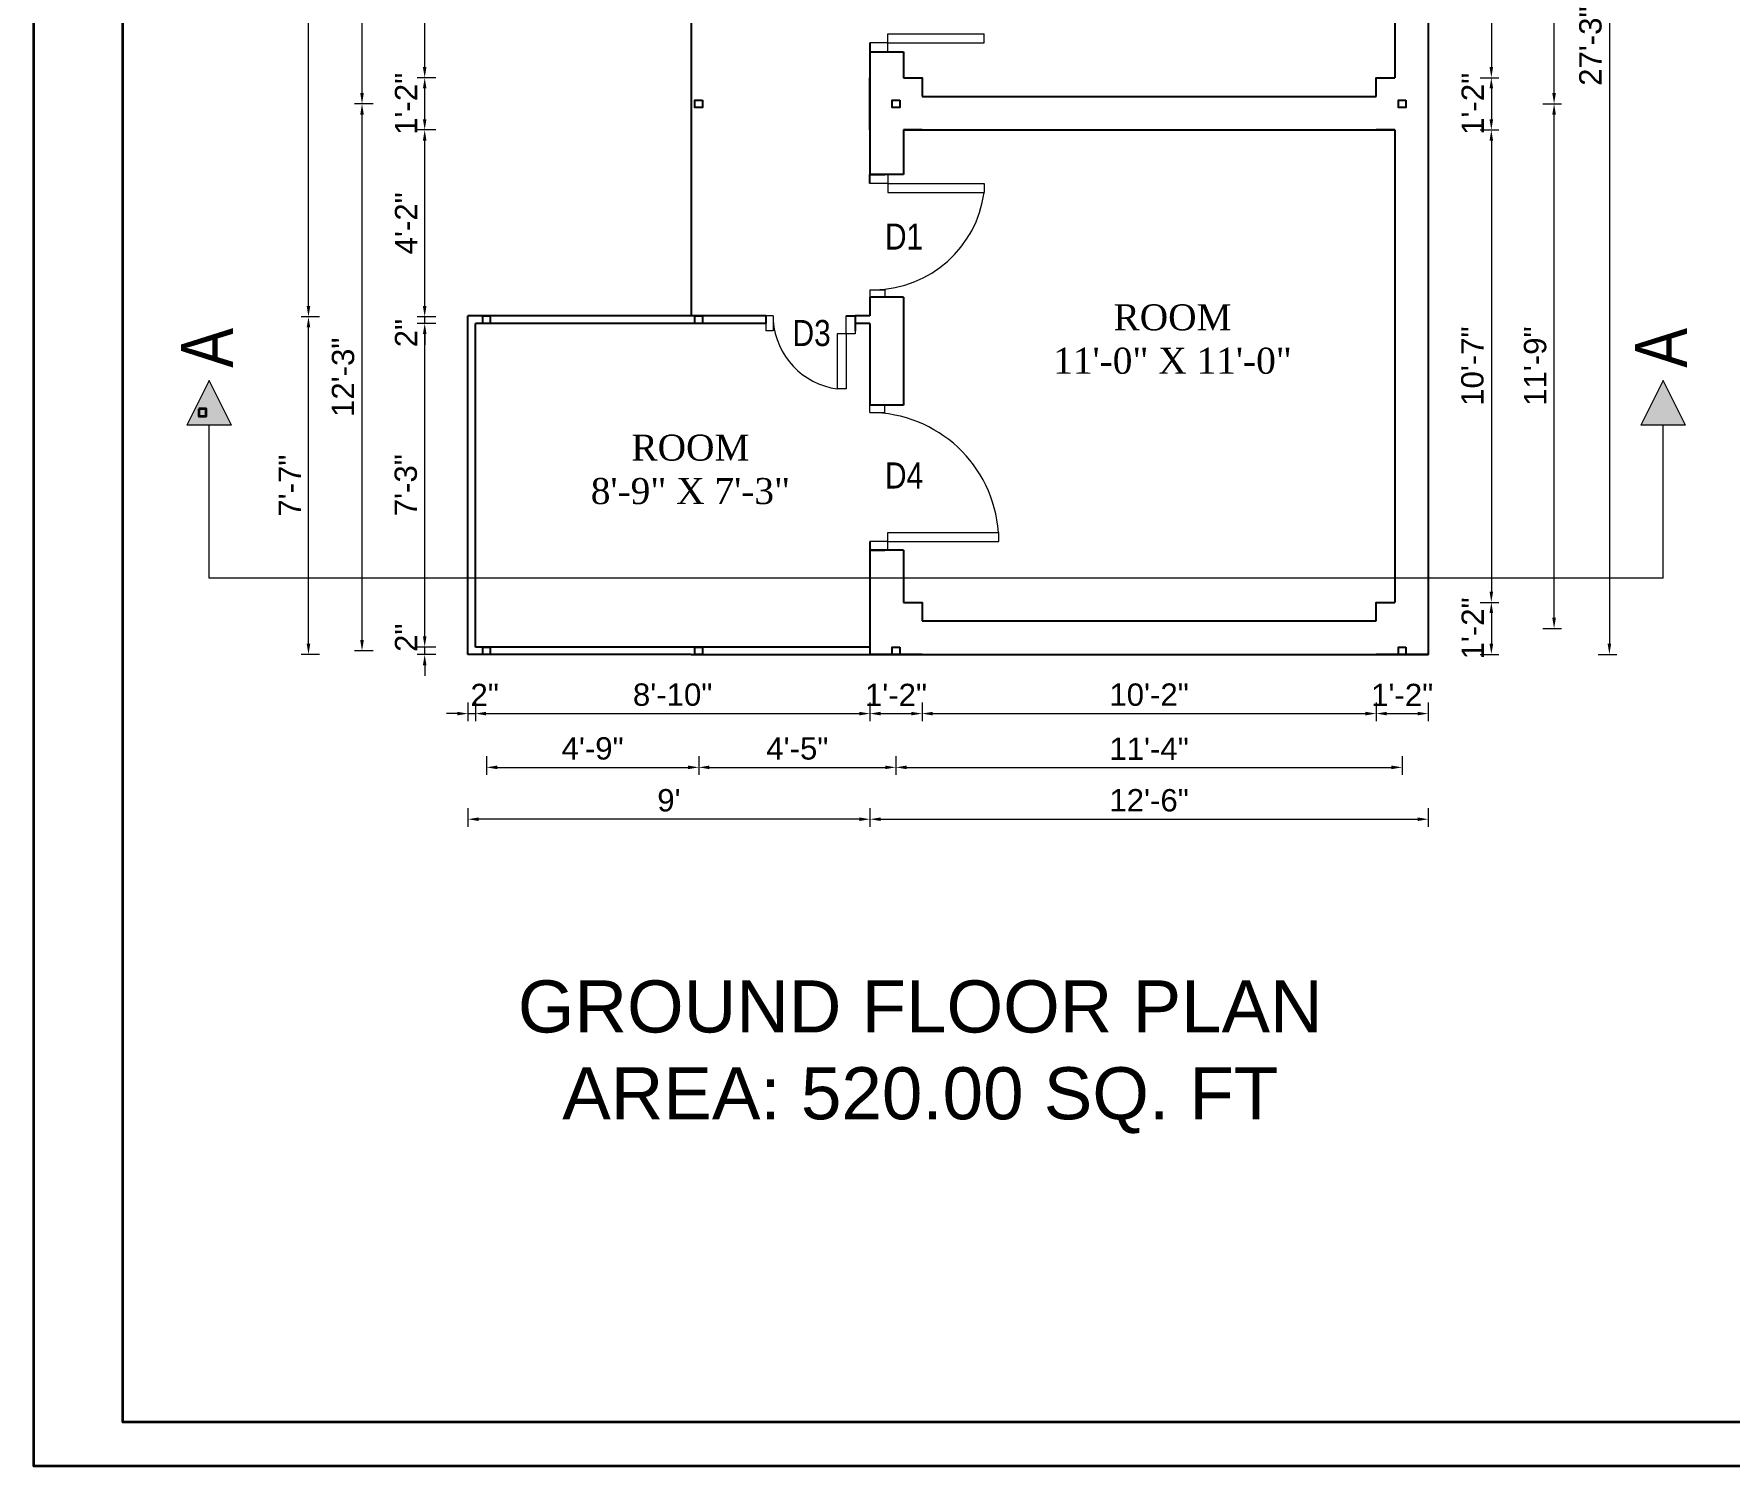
# Model space of a CAD drawing. Header units: inches. Extents: x 0 to 383786, y -45810 to 0.
# Drawn here: x 338159.9 to 338615.3, y -43770 to -43385.1 of the extents above; entities that cross this region are included whole.
import ezdxf

# ---------------------------------------------------------------- set-up
doc = ezdxf.new("R2010")
doc.units = ezdxf.units.IN
doc.header["$LTSCALE"] = 2
doc.header["$MEASUREMENT"] = 0
doc.header["$PDMODE"] = 34
doc.layers.get('0').update_dxf_attribs({"linetype": 'CONTINUOUS'})
doc.layers.get('DEFPOINTS').update_dxf_attribs({"color": 141, "linetype": 'CONTINUOUS'})
for name, color, linetype, lineweight in [('dimension', 160, 'CONTINUOUS', 15), ('door', 20, 'CONTINUOUS', 35), ('steps', 253, 'CONTINUOUS', 20), ('truss', 1, 'CONTINUOUS', 25)]:
    doc.layers.add(name, color=color, linetype=linetype, lineweight=lineweight)
doc.layers.add('Normal Wall', color=7, linetype='CONTINUOUS', lineweight=35, true_color=0xffaf89)
doc.styles.add('Lettring Text', font='arial.ttf')
doc.styles.get("Standard").update_dxf_attribs({"font": 'ARIALN.TTF'})
doc.dimstyles.new('Copy of Standard', dxfattribs={"dimtxt": 6, "dimasz": 2.875, "dimexe": 2, "dimexo": 4, "dimgap": 2, "dimtad": 1, "dimdec": 0, "dimrnd": 1, "dimzin": 0, "dimdsep": 46, "dimlunit": 4, "dimtxsty": 'Lettring Text', "dimcen": 0.1, "dimclrd": 7, "dimclre": 7, "dimclrt": 7, "dimazin": 0, "dimtfac": 0.645, "dimtdec": 0, "dimtmove": 1, "dimatfit": 0, "dimfxl": 3, "dimfxlon": 1, "dimtfillclr": 256, "dimtolj": 1, "dimtzin": 0, "dimlwd": -1, "dimlwe": -1, "dimarcsym": 2})

# ---------------------------------------------------------------- blocks, each defined once
blk = doc.blocks.new('*D818')
at = {"layer": 'DEFPOINTS', "color": 0, "ltscale": 0.5, "transparency": 16777216}
for p in [(338534.5, -43238.85), (338534.5, -43396.85), (338551.45, -43396.85)]:
    blk.add_point(p, dxfattribs=at)
at = {"layer": 'steps', "color": 7, "ltscale": 0.5, "transparency": 16777216}
for p, q in [((338548.45, -43238.85), (338553.45, -43238.85)), ((338551.45, -43241.73), (338551.45, -43393.98)), ((338548.45, -43396.85), (338553.45, -43396.85))]:
    blk.add_line(p, q, dxfattribs=at)
for points in [[(338550.97, -43241.73), (338551.93, -43241.73), (338551.45, -43238.85)], [(338550.97, -43393.98), (338551.93, -43393.98), (338551.45, -43396.85)]]:
    blk.add_solid(points, dxfattribs=at)
at = {"layer": 'steps', "color": 7, "ltscale": 0.5, "transparency": 16777216, "insert": (338546.39, -43317.85), "char_height": 6, "attachment_point": 5, "rotation": 90, "style": 'Lettring Text'}
blk.add_mtext('\\A1;13\'-2"', dxfattribs=at)
blk = doc.blocks.new('*D819')
at = {"layer": 'DEFPOINTS', "color": 0, "ltscale": 0.5, "transparency": 16777216}
for p in [(338534.5, -43396.85), (338534.5, -43410.85), (338551.45, -43410.85)]:
    blk.add_point(p, dxfattribs=at)
at = {"layer": 'steps', "color": 7, "ltscale": 0.5, "transparency": 16777216}
for p, q in [((338548.45, -43396.85), (338553.45, -43396.85)), ((338551.45, -43399.73), (338551.45, -43407.98)), ((338548.45, -43410.85), (338553.45, -43410.85))]:
    blk.add_line(p, q, dxfattribs=at)
for points in [[(338550.97, -43399.73), (338551.93, -43399.73), (338551.45, -43396.85)], [(338550.97, -43407.98), (338551.93, -43407.98), (338551.45, -43410.85)]]:
    blk.add_solid(points, dxfattribs=at)
at = {"layer": 'steps', "color": 7, "ltscale": 0.5, "transparency": 16777216, "insert": (338546.44, -43403.85), "char_height": 6, "attachment_point": 5, "rotation": 90, "style": 'Lettring Text'}
blk.add_mtext('\\A1;1\'-2"', dxfattribs=at)
blk = doc.blocks.new('*D820')
at = {"layer": 'DEFPOINTS', "color": 0, "ltscale": 0.5, "transparency": 16777216}
for p in [(338534.5, -43410.85), (338534.5, -43537.85), (338551.45, -43537.85)]:
    blk.add_point(p, dxfattribs=at)
at = {"layer": 'steps', "color": 7, "ltscale": 0.5, "transparency": 16777216}
for p, q in [((338548.45, -43410.85), (338553.45, -43410.85)), ((338551.45, -43413.73), (338551.45, -43534.98)), ((338548.45, -43537.85), (338553.45, -43537.85))]:
    blk.add_line(p, q, dxfattribs=at)
for points in [[(338550.97, -43413.73), (338551.93, -43413.73), (338551.45, -43410.85)], [(338550.97, -43534.98), (338551.93, -43534.98), (338551.45, -43537.85)]]:
    blk.add_solid(points, dxfattribs=at)
at = {"layer": 'steps', "color": 7, "ltscale": 0.5, "transparency": 16777216, "insert": (338546.39, -43474.35), "char_height": 6, "attachment_point": 5, "rotation": 90, "style": 'Lettring Text'}
blk.add_mtext('\\A1;10\'-7"', dxfattribs=at)
blk = doc.blocks.new('*D821')
at = {"layer": 'DEFPOINTS', "color": 0, "ltscale": 0.5, "transparency": 16777216}
for p in [(338534.5, -43537.85), (338534.5, -43551.85), (338551.45, -43551.85)]:
    blk.add_point(p, dxfattribs=at)
at = {"layer": 'steps', "color": 7, "ltscale": 0.5, "transparency": 16777216}
for p, q in [((338548.45, -43537.85), (338553.45, -43537.85)), ((338551.45, -43540.73), (338551.45, -43548.98)), ((338548.45, -43551.85), (338553.45, -43551.85))]:
    blk.add_line(p, q, dxfattribs=at)
for points in [[(338550.97, -43540.73), (338551.93, -43540.73), (338551.45, -43537.85)], [(338550.97, -43548.98), (338551.93, -43548.98), (338551.45, -43551.85)]]:
    blk.add_solid(points, dxfattribs=at)
at = {"layer": 'steps', "color": 7, "ltscale": 0.5, "transparency": 16777216, "insert": (338546.44, -43544.85), "char_height": 6, "attachment_point": 5, "rotation": 90, "style": 'Lettring Text'}
blk.add_mtext('\\A1;1\'-2"', dxfattribs=at)
blk = doc.blocks.new('*D822')
at = {"layer": 'DEFPOINTS', "color": 0, "ltscale": 0.5, "transparency": 16777216}
for p in [(338534.5, -43403.85), (338568.31, -43403.85), (338534.5, -43544.85)]:
    blk.add_point(p, dxfattribs=at)
at = {"layer": 'steps', "color": 7, "ltscale": 0.5, "transparency": 16777216}
for p, q in [((338565.31, -43403.85), (338570.31, -43403.85)), ((338568.31, -43541.98), (338568.31, -43406.73)), ((338565.31, -43544.85), (338570.31, -43544.85))]:
    blk.add_line(p, q, dxfattribs=at)
for points in [[(338567.83, -43406.73), (338568.79, -43406.73), (338568.31, -43403.85)], [(338567.83, -43541.98), (338568.79, -43541.98), (338568.31, -43544.85)]]:
    blk.add_solid(points, dxfattribs=at)
at = {"layer": 'steps', "color": 7, "ltscale": 0.5, "transparency": 16777216, "insert": (338563.25, -43474.35), "char_height": 6, "attachment_point": 5, "rotation": 90, "style": 'Lettring Text'}
blk.add_mtext('\\A1;11\'-9"', dxfattribs=at)
blk = doc.blocks.new('*D840')
at = {"layer": 'DEFPOINTS', "color": 0, "ltscale": 0.5, "transparency": 16777216}
for p in [(338534.5, -43231.85), (338568.31, -43231.85), (338534.5, -43403.85)]:
    blk.add_point(p, dxfattribs=at)
at = {"layer": 'steps', "color": 7, "ltscale": 0.5, "transparency": 16777216}
for p, q in [((338565.31, -43231.85), (338570.31, -43231.85)), ((338568.31, -43400.98), (338568.31, -43234.73)), ((338565.31, -43403.85), (338570.31, -43403.85))]:
    blk.add_line(p, q, dxfattribs=at)
for points in [[(338567.83, -43234.73), (338568.79, -43234.73), (338568.31, -43231.85)], [(338567.83, -43400.98), (338568.79, -43400.98), (338568.31, -43403.85)]]:
    blk.add_solid(points, dxfattribs=at)
at = {"layer": 'steps', "color": 7, "ltscale": 0.5, "transparency": 16777216, "insert": (338563.3, -43317.85), "char_height": 6, "attachment_point": 5, "rotation": 90, "style": 'Lettring Text'}
blk.add_mtext('\\A1;14\'-4"', dxfattribs=at)
blk = doc.blocks.new('*D842')
at = {"layer": 'DEFPOINTS', "color": 0, "ltscale": 0.5, "transparency": 16777216}
for p in [(338534.5, -43224.85), (338534.5, -43551.85), (338583.17, -43551.85)]:
    blk.add_point(p, dxfattribs=at)
at = {"layer": 'steps', "color": 7, "ltscale": 0.5, "transparency": 16777216}
for p, q in [((338580.17, -43224.85), (338585.17, -43224.85)), ((338583.17, -43227.73), (338583.17, -43548.98)), ((338580.17, -43551.85), (338585.17, -43551.85))]:
    blk.add_line(p, q, dxfattribs=at)
for points in [[(338582.69, -43227.73), (338583.64, -43227.73), (338583.17, -43224.85)], [(338582.69, -43548.98), (338583.64, -43548.98), (338583.17, -43551.85)]]:
    blk.add_solid(points, dxfattribs=at)
at = {"layer": 'steps', "color": 7, "ltscale": 0.5, "transparency": 16777216, "insert": (338578.1, -43388.35), "char_height": 6, "attachment_point": 5, "rotation": 90, "style": 'Lettring Text'}
blk.add_mtext('\\A1;27\'-3"', dxfattribs=at)
blk = doc.blocks.new('*D844')
at = {"layer": 'DEFPOINTS', "color": 0, "ltscale": 0.5, "transparency": 16777216}
for p in [(338276.5, -43551.85), (338278.5, -43549.85), (338278.5, -43567.74)]:
    blk.add_point(p, dxfattribs=at)
at = {"layer": 'steps', "color": 7, "ltscale": 0.5, "transparency": 16777216}
for p, q in [((338276.5, -43564.74), (338276.5, -43569.74)), ((338278.5, -43564.74), (338278.5, -43569.74)), ((338273.62, -43567.74), (338270.75, -43567.74)), ((338276.5, -43567.74), (338278.5, -43567.74)), ((338281.37, -43567.74), (338284.25, -43567.74))]:
    blk.add_line(p, q, dxfattribs=at)
for points in [[(338273.62, -43567.26), (338273.62, -43568.22), (338276.5, -43567.74)], [(338281.37, -43567.26), (338281.37, -43568.22), (338278.5, -43567.74)]]:
    blk.add_solid(points, dxfattribs=at)
at = {"layer": 'steps', "color": 7, "ltscale": 0.5, "transparency": 16777216, "insert": (338281, -43562.73), "char_height": 6, "attachment_point": 5, "style": 'Lettring Text'}
blk.add_mtext('\\A1;2"', dxfattribs=at)
blk = doc.blocks.new('*D845')
at = {"layer": 'DEFPOINTS', "color": 0, "ltscale": 0.5, "transparency": 16777216}
for p in [(338384.5, -43542.85), (338278.5, -43549.85), (338384.5, -43567.74)]:
    blk.add_point(p, dxfattribs=at)
at = {"layer": 'steps', "color": 7, "ltscale": 0.5, "transparency": 16777216}
for p, q in [((338278.5, -43564.74), (338278.5, -43569.74)), ((338384.5, -43564.74), (338384.5, -43569.74)), ((338281.37, -43567.74), (338381.62, -43567.74))]:
    blk.add_line(p, q, dxfattribs=at)
for points in [[(338281.37, -43567.26), (338281.37, -43568.22), (338278.5, -43567.74)], [(338381.62, -43567.26), (338381.62, -43568.22), (338384.5, -43567.74)]]:
    blk.add_solid(points, dxfattribs=at)
at = {"layer": 'steps', "color": 7, "ltscale": 0.5, "transparency": 16777216, "insert": (338331.5, -43562.68), "char_height": 6, "attachment_point": 5, "style": 'Lettring Text'}
blk.add_mtext('\\A1;8\'-10"', dxfattribs=at)
blk = doc.blocks.new('*D846')
at = {"layer": 'DEFPOINTS', "color": 0, "ltscale": 0.5, "transparency": 16777216}
for p in [(338384.5, -43542.85), (338398.5, -43542.85), (338398.5, -43567.74)]:
    blk.add_point(p, dxfattribs=at)
at = {"layer": 'steps', "color": 7, "ltscale": 0.5, "transparency": 16777216}
for p, q in [((338384.5, -43564.74), (338384.5, -43569.74)), ((338398.5, -43564.74), (338398.5, -43569.74)), ((338387.37, -43567.74), (338395.62, -43567.74))]:
    blk.add_line(p, q, dxfattribs=at)
for points in [[(338387.37, -43567.26), (338387.37, -43568.22), (338384.5, -43567.74)], [(338395.62, -43567.26), (338395.62, -43568.22), (338398.5, -43567.74)]]:
    blk.add_solid(points, dxfattribs=at)
at = {"layer": 'steps', "color": 7, "ltscale": 0.5, "transparency": 16777216, "insert": (338391.5, -43562.73), "char_height": 6, "attachment_point": 5, "style": 'Lettring Text'}
blk.add_mtext('\\A1;1\'-2"', dxfattribs=at)
blk = doc.blocks.new('*D847')
at = {"layer": 'DEFPOINTS', "color": 0, "ltscale": 0.5, "transparency": 16777216}
for p in [(338398.5, -43542.85), (338520.5, -43542.85), (338520.5, -43567.74)]:
    blk.add_point(p, dxfattribs=at)
at = {"layer": 'steps', "color": 7, "ltscale": 0.5, "transparency": 16777216}
for p, q in [((338398.5, -43564.74), (338398.5, -43569.74)), ((338520.5, -43564.74), (338520.5, -43569.74)), ((338401.37, -43567.74), (338517.62, -43567.74))]:
    blk.add_line(p, q, dxfattribs=at)
for points in [[(338401.37, -43567.26), (338401.37, -43568.22), (338398.5, -43567.74)], [(338517.62, -43567.26), (338517.62, -43568.22), (338520.5, -43567.74)]]:
    blk.add_solid(points, dxfattribs=at)
at = {"layer": 'steps', "color": 7, "ltscale": 0.5, "transparency": 16777216, "insert": (338459.5, -43562.68), "char_height": 6, "attachment_point": 5, "style": 'Lettring Text'}
blk.add_mtext('\\A1;10\'-2"', dxfattribs=at)
blk = doc.blocks.new('*D848')
at = {"layer": 'DEFPOINTS', "color": 0, "ltscale": 0.5, "transparency": 16777216}
for p in [(338520.5, -43542.85), (338534.5, -43542.85), (338534.5, -43567.74)]:
    blk.add_point(p, dxfattribs=at)
at = {"layer": 'steps', "color": 7, "ltscale": 0.5, "transparency": 16777216}
for p, q in [((338520.5, -43564.74), (338520.5, -43569.74)), ((338534.5, -43564.74), (338534.5, -43569.74)), ((338523.37, -43567.74), (338531.62, -43567.74))]:
    blk.add_line(p, q, dxfattribs=at)
for points in [[(338523.37, -43567.26), (338523.37, -43568.22), (338520.5, -43567.74)], [(338531.62, -43567.26), (338531.62, -43568.22), (338534.5, -43567.74)]]:
    blk.add_solid(points, dxfattribs=at)
at = {"layer": 'steps', "color": 7, "ltscale": 0.5, "transparency": 16777216, "insert": (338527.5, -43562.73), "char_height": 6, "attachment_point": 5, "style": 'Lettring Text'}
blk.add_mtext('\\A1;1\'-2"', dxfattribs=at)
blk = doc.blocks.new('*D849')
at = {"layer": 'DEFPOINTS', "color": 0, "ltscale": 0.5, "transparency": 16777216}
for p in [(338281.5, -43550.85), (338338.5, -43550.85), (338338.5, -43582.19)]:
    blk.add_point(p, dxfattribs=at)
at = {"layer": 'steps', "color": 7, "ltscale": 0.5, "transparency": 16777216}
for p, q in [((338281.5, -43579.19), (338281.5, -43584.19)), ((338338.5, -43579.19), (338338.5, -43584.19)), ((338284.37, -43582.19), (338335.62, -43582.19))]:
    blk.add_line(p, q, dxfattribs=at)
for points in [[(338284.37, -43581.71), (338284.37, -43582.67), (338281.5, -43582.19)], [(338335.62, -43581.71), (338335.62, -43582.67), (338338.5, -43582.19)]]:
    blk.add_solid(points, dxfattribs=at)
at = {"layer": 'steps', "color": 7, "ltscale": 0.5, "transparency": 16777216, "insert": (338310, -43577.13), "char_height": 6, "attachment_point": 5, "style": 'Lettring Text'}
blk.add_mtext('\\A1;4\'-9"', dxfattribs=at)
blk = doc.blocks.new('*D850')
at = {"layer": 'DEFPOINTS', "color": 0, "ltscale": 0.5, "transparency": 16777216}
for p in [(338338.5, -43550.85), (338391.5, -43551.85), (338391.5, -43582.19)]:
    blk.add_point(p, dxfattribs=at)
at = {"layer": 'steps', "color": 7, "ltscale": 0.5, "transparency": 16777216}
for p, q in [((338338.5, -43579.19), (338338.5, -43584.19)), ((338391.5, -43579.19), (338391.5, -43584.19)), ((338341.37, -43582.19), (338388.62, -43582.19))]:
    blk.add_line(p, q, dxfattribs=at)
for points in [[(338341.37, -43581.71), (338341.37, -43582.67), (338338.5, -43582.19)], [(338388.62, -43581.71), (338388.62, -43582.67), (338391.5, -43582.19)]]:
    blk.add_solid(points, dxfattribs=at)
at = {"layer": 'steps', "color": 7, "ltscale": 0.5, "transparency": 16777216, "insert": (338365, -43577.14), "char_height": 6, "attachment_point": 5, "style": 'Lettring Text'}
blk.add_mtext('\\A1;4\'-5"', dxfattribs=at)
blk = doc.blocks.new('*D851')
at = {"layer": 'DEFPOINTS', "color": 0, "ltscale": 0.5, "transparency": 16777216}
for p in [(338391.5, -43551.85), (338527.5, -43551.85), (338527.5, -43582.19)]:
    blk.add_point(p, dxfattribs=at)
at = {"layer": 'steps', "color": 7, "ltscale": 0.5, "transparency": 16777216}
for p, q in [((338391.5, -43579.19), (338391.5, -43584.19)), ((338527.5, -43579.19), (338527.5, -43584.19)), ((338394.37, -43582.19), (338524.62, -43582.19))]:
    blk.add_line(p, q, dxfattribs=at)
for points in [[(338394.37, -43581.71), (338394.37, -43582.67), (338391.5, -43582.19)], [(338524.62, -43581.71), (338524.62, -43582.67), (338527.5, -43582.19)]]:
    blk.add_solid(points, dxfattribs=at)
at = {"layer": 'steps', "color": 7, "ltscale": 0.5, "transparency": 16777216, "insert": (338459.5, -43577.18), "char_height": 6, "attachment_point": 5, "style": 'Lettring Text'}
blk.add_mtext('\\A1;11\'-4"', dxfattribs=at)
blk = doc.blocks.new('*D852')
at = {"layer": 'DEFPOINTS', "color": 0, "ltscale": 0.5, "transparency": 16777216}
for p in [(338384.5, -43542.85), (338534.5, -43551.85), (338534.5, -43596.13)]:
    blk.add_point(p, dxfattribs=at)
at = {"layer": 'steps', "color": 7, "ltscale": 0.5, "transparency": 16777216}
for p, q in [((338384.5, -43593.13), (338384.5, -43598.13)), ((338534.5, -43593.13), (338534.5, -43598.13)), ((338387.37, -43596.13), (338531.62, -43596.13))]:
    blk.add_line(p, q, dxfattribs=at)
for points in [[(338387.37, -43595.65), (338387.37, -43596.61), (338384.5, -43596.13)], [(338531.62, -43595.65), (338531.62, -43596.61), (338534.5, -43596.13)]]:
    blk.add_solid(points, dxfattribs=at)
at = {"layer": 'steps', "color": 7, "ltscale": 0.5, "transparency": 16777216, "insert": (338459.5, -43591.07), "char_height": 6, "attachment_point": 5, "style": 'Lettring Text'}
blk.add_mtext('\\A1;12\'-6"', dxfattribs=at)
blk = doc.blocks.new('*D853')
at = {"layer": 'DEFPOINTS', "color": 0, "ltscale": 0.5, "transparency": 16777216}
for p in [(338384.5, -43542.85), (338276.5, -43551.85), (338276.5, -43596.13)]:
    blk.add_point(p, dxfattribs=at)
at = {"layer": 'steps', "color": 7, "ltscale": 0.5, "transparency": 16777216}
for p, q in [((338276.5, -43593.13), (338276.5, -43598.13)), ((338384.5, -43593.13), (338384.5, -43598.13)), ((338381.62, -43596.13), (338279.37, -43596.13))]:
    blk.add_line(p, q, dxfattribs=at)
for points in [[(338279.37, -43595.65), (338279.37, -43596.61), (338276.5, -43596.13)], [(338381.62, -43595.65), (338381.62, -43596.61), (338384.5, -43596.13)]]:
    blk.add_solid(points, dxfattribs=at)
at = {"layer": 'steps', "color": 7, "ltscale": 0.5, "transparency": 16777216, "insert": (338330.5, -43591.07), "char_height": 6, "attachment_point": 5, "style": 'Lettring Text'}
blk.add_mtext("\\A1;9'", dxfattribs=at)
blk = doc.blocks.new('*D854')
at = {"layer": 'DEFPOINTS', "color": 0, "ltscale": 0.5, "transparency": 16777216}
for p in [(338264.89, -43549.85), (338276.5, -43551.85), (338278.5, -43549.85)]:
    blk.add_point(p, dxfattribs=at)
at = {"layer": 'steps', "color": 7, "ltscale": 0.5, "transparency": 16777216}
for p, q in [((338264.89, -43546.98), (338264.89, -43544.1)), ((338267.89, -43549.85), (338262.89, -43549.85)), ((338267.89, -43551.85), (338262.89, -43551.85)), ((338264.89, -43551.85), (338264.89, -43549.85)), ((338264.89, -43554.73), (338264.89, -43557.6))]:
    blk.add_line(p, q, dxfattribs=at)
for points in [[(338264.41, -43546.98), (338265.37, -43546.98), (338264.89, -43549.85)], [(338264.41, -43554.73), (338265.37, -43554.73), (338264.89, -43551.85)]]:
    blk.add_solid(points, dxfattribs=at)
at = {"layer": 'steps', "color": 7, "ltscale": 0.5, "transparency": 16777216, "insert": (338259.88, -43547.35), "char_height": 6, "attachment_point": 5, "rotation": 90, "style": 'Lettring Text'}
blk.add_mtext('\\A1;2"', dxfattribs=at)
blk = doc.blocks.new('*D855')
at = {"layer": 'DEFPOINTS', "color": 0, "ltscale": 0.5, "transparency": 16777216}
for p in [(338264.89, -43462.85), (338278.5, -43462.85), (338278.5, -43549.85)]:
    blk.add_point(p, dxfattribs=at)
at = {"layer": 'steps', "color": 7, "ltscale": 0.5, "transparency": 16777216}
for p, q in [((338267.89, -43462.85), (338262.89, -43462.85)), ((338264.89, -43546.98), (338264.89, -43465.73)), ((338267.89, -43549.85), (338262.89, -43549.85))]:
    blk.add_line(p, q, dxfattribs=at)
for points in [[(338264.41, -43465.73), (338265.37, -43465.73), (338264.89, -43462.85)], [(338264.41, -43546.98), (338265.37, -43546.98), (338264.89, -43549.85)]]:
    blk.add_solid(points, dxfattribs=at)
at = {"layer": 'steps', "color": 7, "ltscale": 0.5, "transparency": 16777216, "insert": (338259.83, -43506.35), "char_height": 6, "attachment_point": 5, "rotation": 90, "style": 'Lettring Text'}
blk.add_mtext('\\A1;7\'-3"', dxfattribs=at)
blk = doc.blocks.new('*D823')
at = {"layer": 'DEFPOINTS', "color": 0, "ltscale": 0.5, "transparency": 16777216}
for p in [(338264.89, -43461.09), (338276.5, -43461.09), (338278.5, -43462.85)]:
    blk.add_point(p, dxfattribs=at)
at = {"layer": 'steps', "color": 7, "ltscale": 0.5, "transparency": 16777216}
for p, q in [((338264.89, -43458.21), (338264.89, -43455.34)), ((338267.89, -43461.09), (338262.89, -43461.09)), ((338264.89, -43462.85), (338264.89, -43461.09)), ((338267.89, -43462.85), (338262.89, -43462.85)), ((338264.89, -43465.73), (338264.89, -43468.6))]:
    blk.add_line(p, q, dxfattribs=at)
for points in [[(338264.41, -43458.21), (338265.37, -43458.21), (338264.89, -43461.09)], [(338264.41, -43465.73), (338265.37, -43465.73), (338264.89, -43462.85)]]:
    blk.add_solid(points, dxfattribs=at)
at = {"layer": 'steps', "color": 7, "ltscale": 0.5, "transparency": 16777216, "insert": (338259.88, -43465.47), "char_height": 6, "attachment_point": 5, "rotation": 90, "style": 'Lettring Text'}
blk.add_mtext('\\A1;2"', dxfattribs=at)
blk = doc.blocks.new('*D824')
at = {"layer": 'DEFPOINTS', "color": 0, "ltscale": 0.5, "transparency": 16777216}
for p in [(338264.89, -43410.85), (338393.5, -43410.85), (338276.5, -43461.09)]:
    blk.add_point(p, dxfattribs=at)
at = {"layer": 'steps', "color": 7, "ltscale": 0.5, "transparency": 16777216}
for p, q in [((338267.89, -43410.85), (338262.89, -43410.85)), ((338264.89, -43458.21), (338264.89, -43413.73)), ((338267.89, -43461.09), (338262.89, -43461.09))]:
    blk.add_line(p, q, dxfattribs=at)
for points in [[(338264.41, -43413.73), (338265.37, -43413.73), (338264.89, -43410.85)], [(338264.41, -43458.21), (338265.37, -43458.21), (338264.89, -43461.09)]]:
    blk.add_solid(points, dxfattribs=at)
at = {"layer": 'steps', "color": 7, "ltscale": 0.5, "transparency": 16777216, "insert": (338259.88, -43435.97), "char_height": 6, "attachment_point": 5, "rotation": 90, "style": 'Lettring Text'}
blk.add_mtext('\\A1;4\'-2"', dxfattribs=at)
blk = doc.blocks.new('*D825')
at = {"layer": 'DEFPOINTS', "color": 0, "ltscale": 0.5, "transparency": 16777216}
for p in [(338264.89, -43396.85), (338393.5, -43396.85), (338393.5, -43410.85)]:
    blk.add_point(p, dxfattribs=at)
at = {"layer": 'steps', "color": 7, "ltscale": 0.5, "transparency": 16777216}
for p, q in [((338267.89, -43396.85), (338262.89, -43396.85)), ((338264.89, -43407.98), (338264.89, -43399.73)), ((338267.89, -43410.85), (338262.89, -43410.85))]:
    blk.add_line(p, q, dxfattribs=at)
for points in [[(338264.41, -43399.73), (338265.37, -43399.73), (338264.89, -43396.85)], [(338264.41, -43407.98), (338265.37, -43407.98), (338264.89, -43410.85)]]:
    blk.add_solid(points, dxfattribs=at)
at = {"layer": 'steps', "color": 7, "ltscale": 0.5, "transparency": 16777216, "insert": (338259.88, -43403.85), "char_height": 6, "attachment_point": 5, "rotation": 90, "style": 'Lettring Text'}
blk.add_mtext('\\A1;1\'-2"', dxfattribs=at)
blk = doc.blocks.new('*D826')
at = {"layer": 'DEFPOINTS', "color": 0, "ltscale": 0.5, "transparency": 16777216}
for p in [(338264.89, -43238.85), (338384.5, -43238.85), (338393.5, -43396.85)]:
    blk.add_point(p, dxfattribs=at)
at = {"layer": 'steps', "color": 7, "ltscale": 0.5, "transparency": 16777216}
for p, q in [((338267.89, -43238.85), (338262.89, -43238.85)), ((338264.89, -43393.98), (338264.89, -43241.73)), ((338267.89, -43396.85), (338262.89, -43396.85))]:
    blk.add_line(p, q, dxfattribs=at)
for points in [[(338264.41, -43241.73), (338265.37, -43241.73), (338264.89, -43238.85)], [(338264.41, -43393.98), (338265.37, -43393.98), (338264.89, -43396.85)]]:
    blk.add_solid(points, dxfattribs=at)
at = {"layer": 'steps', "color": 7, "ltscale": 0.5, "transparency": 16777216, "insert": (338259.83, -43317.85), "char_height": 6, "attachment_point": 5, "rotation": 90, "style": 'Lettring Text'}
blk.add_mtext('\\A1;13\'-2"', dxfattribs=at)
blk = doc.blocks.new('*D856')
at = {"layer": 'DEFPOINTS', "color": 0, "ltscale": 0.5, "transparency": 16777216}
for p in [(338248.05, -43403.85), (338534.5, -43403.85), (338281.5, -43550.85)]:
    blk.add_point(p, dxfattribs=at)
at = {"layer": 'steps', "color": 7, "ltscale": 0.5, "transparency": 16777216}
for p, q in [((338251.05, -43403.85), (338246.05, -43403.85)), ((338248.05, -43547.98), (338248.05, -43406.73)), ((338251.05, -43550.85), (338246.05, -43550.85))]:
    blk.add_line(p, q, dxfattribs=at)
for points in [[(338247.57, -43406.73), (338248.53, -43406.73), (338248.05, -43403.85)], [(338247.57, -43547.98), (338248.53, -43547.98), (338248.05, -43550.85)]]:
    blk.add_solid(points, dxfattribs=at)
at = {"layer": 'steps', "color": 7, "ltscale": 0.5, "transparency": 16777216, "insert": (338242.98, -43477.35), "char_height": 6, "attachment_point": 5, "rotation": 90, "style": 'Lettring Text'}
blk.add_mtext('\\A1;12\'-3"', dxfattribs=at)
blk = doc.blocks.new('*D857')
at = {"layer": 'DEFPOINTS', "color": 0, "ltscale": 0.5, "transparency": 16777216}
for p in [(338248.05, -43231.85), (338384.5, -43231.85), (338534.5, -43403.85)]:
    blk.add_point(p, dxfattribs=at)
at = {"layer": 'steps', "color": 7, "ltscale": 0.5, "transparency": 16777216}
for p, q in [((338251.05, -43231.85), (338246.05, -43231.85)), ((338248.05, -43400.98), (338248.05, -43234.73)), ((338251.05, -43403.85), (338246.05, -43403.85))]:
    blk.add_line(p, q, dxfattribs=at)
for points in [[(338247.57, -43234.73), (338248.53, -43234.73), (338248.05, -43231.85)], [(338247.57, -43400.98), (338248.53, -43400.98), (338248.05, -43403.85)]]:
    blk.add_solid(points, dxfattribs=at)
at = {"layer": 'steps', "color": 7, "ltscale": 0.5, "transparency": 16777216, "insert": (338243.03, -43317.85), "char_height": 6, "attachment_point": 5, "rotation": 90, "style": 'Lettring Text'}
blk.add_mtext('\\A1;14\'-4"', dxfattribs=at)
blk = doc.blocks.new('*D859')
at = {"layer": 'DEFPOINTS', "color": 0, "ltscale": 0.5, "transparency": 16777216}
for p in [(338233.66, -43461.09), (338276.5, -43461.09), (338276.5, -43551.85)]:
    blk.add_point(p, dxfattribs=at)
at = {"layer": 'steps', "color": 7, "ltscale": 0.5, "transparency": 16777216}
for p, q in [((338236.66, -43461.09), (338231.66, -43461.09)), ((338233.66, -43548.98), (338233.66, -43463.96)), ((338236.66, -43551.85), (338231.66, -43551.85))]:
    blk.add_line(p, q, dxfattribs=at)
for points in [[(338233.18, -43463.96), (338234.14, -43463.96), (338233.66, -43461.09)], [(338233.18, -43548.98), (338234.14, -43548.98), (338233.66, -43551.85)]]:
    blk.add_solid(points, dxfattribs=at)
at = {"layer": 'steps', "color": 7, "ltscale": 0.5, "transparency": 16777216, "insert": (338228.66, -43506.47), "char_height": 6, "attachment_point": 5, "rotation": 90, "style": 'Lettring Text'}
blk.add_mtext('\\A1;7\'-7"', dxfattribs=at)
blk = doc.blocks.new('*D860')
at = {"layer": 'DEFPOINTS', "color": 0, "ltscale": 0.5, "transparency": 16777216}
for p in [(338233.66, -43224.85), (338336.5, -43224.85), (338276.5, -43461.09)]:
    blk.add_point(p, dxfattribs=at)
at = {"layer": 'steps', "color": 7, "ltscale": 0.5, "transparency": 16777216}
for p, q in [((338236.66, -43224.85), (338231.66, -43224.85)), ((338233.66, -43458.21), (338233.66, -43227.73)), ((338236.66, -43461.09), (338231.66, -43461.09))]:
    blk.add_line(p, q, dxfattribs=at)
for points in [[(338233.18, -43227.73), (338234.14, -43227.73), (338233.66, -43224.85)], [(338233.18, -43458.21), (338234.14, -43458.21), (338233.66, -43461.09)]]:
    blk.add_solid(points, dxfattribs=at)
at = {"layer": 'steps', "color": 7, "ltscale": 0.5, "transparency": 16777216, "insert": (338228.59, -43342.97), "char_height": 6, "attachment_point": 5, "rotation": 90, "style": 'Lettring Text'}
blk.add_mtext('\\A1;19\'-8"', dxfattribs=at)

msp = doc.modelspace()

# ---------------------------------------------------------------- hatches: boundary and pattern name
at = {"linetype": 'ByBlock', "lineweight": 5}
for points in [[(338207.02, -43478.19), (338213.02, -43490.19), (338201.02, -43490.19)], [(338597.65, -43478.19), (338603.65, -43490.19), (338591.65, -43490.19)]]:
    msp.add_hatch(color=7, dxfattribs=at).paths.add_polyline_path(points)

# ---------------------------------------------------------------- linework, layer by layer
at = {"color": 242, "ltscale": 0.5, "true_color": 0xcd2027}
for p, q in [((338336.5, -43224.85), (338336.5, -43460.85)), ((338534.5, -43224.85), (338534.5, -43551.85)), ((338525.5, -43238.85), (338525.5, -43396.85)), ((338384.5, -43389.85), (338384.5, -43422.85)), ((338393.5, -43389.85), (338393.5, -43396.85)), ((338393.5, -43410.85), (338393.5, -43422.85)), ((338525.5, -43410.85), (338525.5, -43537.85)), ((338384.5, -43455.85), (338384.5, -43460.85)), ((338393.5, -43455.85), (338393.5, -43484.85)), ((338384.5, -43462.85), (338384.5, -43484.85)), ((338384.5, -43523.85), (338384.5, -43551.85)), ((338393.5, -43523.85), (338393.5, -43537.85))]:
    msp.add_line(p, q, dxfattribs=at)
at = {"ltscale": 0.5}
for p, q in [((338384.5, -43389.85), (338393.5, -43389.85)), ((338398.5, -43401.85), (338520.5, -43401.85)), ((338393.5, -43410.85), (338525.5, -43410.85)), ((338393.5, -43422.85), (338384.5, -43422.85)), ((338393.5, -43455.85), (338384.5, -43455.85)), ((338356.5, -43460.85), (338276.5, -43460.85)), ((338276.5, -43551.85), (338276.5, -43460.85)), ((338356.5, -43460.85), (338356.5, -43462.85)), ((338384.5, -43460.85), (338380.5, -43460.85)), ((338380.5, -43460.85), (338380.5, -43462.85)), ((338356.5, -43462.85), (338278.5, -43462.85)), ((338278.5, -43549.85), (338278.5, -43462.85)), ((338384.5, -43462.85), (338380.5, -43462.85)), ((338393.5, -43484.85), (338384.5, -43484.85)), ((338393.5, -43523.85), (338384.5, -43523.85)), ((338398.5, -43542.85), (338520.5, -43542.85)), ((338336.5, -43551.85), (338276.5, -43551.85)), ((338384.5, -43549.85), (338278.5, -43549.85)), ((338336.5, -43551.85), (338534.5, -43551.85))]:
    msp.add_line(p, q, dxfattribs=at)
at = {"color": 7, "linetype": 'ByBlock', "lineweight": 5}
for p, q in [((338207.02, -43478.19), (338201.02, -43490.19)), ((338213.02, -43490.19), (338207.02, -43478.19)), ((338597.65, -43478.19), (338591.65, -43490.19)), ((338603.65, -43490.19), (338597.65, -43478.19)), ((338213.02, -43490.19), (338201.02, -43490.19)), ((338207.02, -43531.36), (338207.02, -43490.19)), ((338603.65, -43490.19), (338591.65, -43490.19)), ((338597.65, -43531.36), (338597.65, -43490.19)), ((338597.65, -43531.36), (338207.02, -43531.36))]:
    msp.add_line(p, q, dxfattribs=at)
at = {"ltscale": 0.5}
for points in [[(338384.5, -43410.85), (338384.5, -43396.85)], [(338393.5, -43396.85), (338398.5, -43396.85), (338398.5, -43401.85)], [(338520.5, -43401.85), (338520.5, -43396.85), (338525.5, -43396.85)], [(338534.5, -43396.85), (338534.5, -43410.85)], [(338398.5, -43410.85), (338393.5, -43410.85)], [(338525.5, -43410.85), (338520.5, -43410.85)], [(338393.5, -43537.85), (338398.5, -43537.85), (338398.5, -43542.85)], [(338520.5, -43542.85), (338520.5, -43537.85), (338525.5, -43537.85)], [(338534.5, -43537.85), (338534.5, -43551.85), (338520.5, -43551.85)], [(338398.5, -43551.85), (338398.5, -43551.85), (338384.5, -43551.85)]]:
    msp.add_lwpolyline(points, dxfattribs=at)
for points in [[(338339.5, -43402.85), (338339.5, -43404.85), (338337.5, -43404.85), (338337.5, -43402.85)], [(338392.5, -43402.85), (338392.5, -43404.85), (338390.5, -43404.85), (338390.5, -43402.85)], [(338528.5, -43402.85), (338528.5, -43404.85), (338526.5, -43404.85), (338526.5, -43402.85)], [(338282.5, -43460.85), (338282.5, -43462.85), (338280.5, -43462.85), (338280.5, -43460.85)], [(338339.5, -43460.85), (338339.5, -43462.85), (338337.5, -43462.85), (338337.5, -43460.85)], [(338282.5, -43549.85), (338282.5, -43551.85), (338280.5, -43551.85), (338280.5, -43549.85)], [(338339.5, -43549.85), (338339.5, -43551.85), (338337.5, -43551.85), (338337.5, -43549.85)], [(338392.5, -43549.85), (338392.5, -43551.85), (338390.5, -43551.85), (338390.5, -43549.85)], [(338528.5, -43549.85), (338528.5, -43551.85), (338526.5, -43551.85), (338526.5, -43549.85)]]:
    msp.add_lwpolyline(points, close=True, dxfattribs=at)
at = {"layer": 'dimension', "ltscale": 7}
for p, q in [((338389.3, -43387.45), (338384.5, -43387.45)), ((338384.5, -43387.45), (338384.5, -43389.85)), ((338389.3, -43385.05), (338415.17, -43385.05)), ((338389.3, -43387.45), (338389.3, -43385.05)), ((338389.3, -43387.45), (338415.17, -43387.45)), ((338389.3, -43389.85), (338389.3, -43387.45)), ((338415.17, -43387.45), (338415.17, -43385.05)), ((338384.5, -43389.85), (338389.3, -43389.85)), ((338384.5, -43425.25), (338384.5, -43422.85)), ((338384.5, -43422.85), (338389.3, -43422.85)), ((338389.3, -43425.25), (338384.5, -43425.25)), ((338389.3, -43422.85), (338389.3, -43425.25)), ((338389.3, -43425.25), (338415.17, -43425.25)), ((338389.3, -43425.25), (338389.3, -43427.65)), ((338415.17, -43425.25), (338415.17, -43427.65)), ((338389.3, -43427.65), (338415.17, -43427.65)), ((338384.5, -43453.85), (338388.5, -43453.85)), ((338384.5, -43453.85), (338384.5, -43455.85)), ((338384.5, -43455.85), (338388.5, -43455.85)), ((338388.5, -43453.85), (338388.5, -43455.85)), ((338356.5, -43460.85), (338356.5, -43464.85)), ((338358.5, -43460.85), (338356.5, -43460.85)), ((338358.5, -43460.85), (338358.5, -43464.85)), ((338378.1, -43465.65), (338378.1, -43460.85)), ((338378.1, -43460.85), (338380.5, -43460.85)), ((338380.5, -43460.85), (338380.5, -43465.65)), ((338358.5, -43464.85), (338356.5, -43464.85)), ((338375.7, -43465.65), (338375.7, -43480.45)), ((338378.1, -43465.65), (338375.7, -43465.65)), ((338378.1, -43465.65), (338378.1, -43480.45)), ((338380.5, -43465.65), (338378.1, -43465.65)), ((338378.1, -43480.45), (338375.7, -43480.45)), ((338384.5, -43484.85), (338388.5, -43484.85)), ((338384.5, -43486.85), (338384.5, -43484.85)), ((338384.5, -43486.85), (338388.5, -43486.85)), ((338388.5, -43486.85), (338388.5, -43484.85)), ((338389.3, -43519.05), (338419.02, -43519.05)), ((338389.3, -43521.45), (338389.3, -43519.05)), ((338419.1, -43521.45), (338419.1, -43519.05)), ((338389.3, -43521.45), (338384.5, -43521.45)), ((338384.5, -43521.45), (338384.5, -43523.85)), ((338384.5, -43523.85), (338389.3, -43523.85)), ((338389.3, -43521.45), (338419.1, -43521.45)), ((338389.3, -43523.85), (338389.3, -43521.45))]:
    msp.add_line(p, q, dxfattribs=at)
for centre, radius, start, end in [((338385.23, -43423.65), 30.21, 271.0357, 352.3834), ((338378.46, -43460.63), 20.02, 184.3111, 262.0745), ((338384.5, -43521.45), 34.6, 3.9775, 90)]:
    msp.add_arc(centre, radius, start, end, dxfattribs=at)
at = {"layer": 'door', "ltscale": 0.5}
msp.add_lwpolyline([(338204.17, -43485.81), (338204.17, -43487.81), (338206.17, -43487.81), (338206.17, -43485.81)], close=True, dxfattribs=at)
at = {"layer": 'Normal Wall'}
for points in [[(338159.9, -43019.47), (339217.9, -43019.47), (339217.9, -43769.99), (338159.9, -43769.99)], [(338159.9, -43019.47), (339217.9, -43019.47), (339217.9, -43769.99), (338159.9, -43769.99)], [(339205.99, -43031.37), (338183.71, -43031.37), (338183.71, -43758.09), (339205.99, -43758.09)], [(339205.99, -43031.37), (338183.71, -43031.37), (338183.71, -43758.09), (339205.99, -43758.09)]]:
    msp.add_lwpolyline(points, close=True, dxfattribs=at)
at = {"layer": 'truss', "ltscale": 7}
for p, q in [((338384.5, -43387.45), (338384.5, -43389.85)), ((338384.5, -43389.85), (338388.5, -43389.85)), ((338384.5, -43422.85), (338388.5, -43422.85)), ((338384.5, -43425.25), (338384.5, -43422.85)), ((338378.1, -43460.85), (338380.5, -43460.85)), ((338380.5, -43460.85), (338380.5, -43464.85)), ((338384.5, -43521.45), (338384.5, -43523.85)), ((338384.5, -43523.85), (338388.5, -43523.85))]:
    msp.add_line(p, q, dxfattribs=at)

# ---------------------------------------------------------------- texts
at = {"color": 7, "linetype": 'ByBlock', "lineweight": 5, "char_height": 14, "width": 26.5803, "attachment_point": 3, "rotation": 90}
for insert in [(338199.4, -43464.09), (338590.03, -43464.09)]:
    msp.add_mtext('A', dxfattribs=dict(at, insert=insert))
at = {"color": 7, "linetype": 'ByBlock', "lineweight": 5, "insert": (338398.03, -43660.04), "char_height": 14, "width": 235.547, "attachment_point": 5}
msp.add_mtext('{\\fArial CE|b0|i0|c238|p34;G\\fArial CE|b0|i0|c0|p34;ROUND FLOOR PLAN \\fArial CE|b0|i0|c238|p34;A\\fArial CE|b0|i0|c0|p34;REA\\fArial CE|b0|i0|c238|p34;: \\fArial CE|b0|i0|c0|p34;520.00\\fArial CE|b0|i0|c238|p34; S\\fArial CE|b0|i0|c0|p34;Q\\fArial CE|b0|i0|c238|p34;. F\\fArial CE|b0|i0|c0|p34;T}', dxfattribs=at)
at = {"layer": 'steps', "color": 7, "ltscale": 0.3, "char_height": 7}
for s, insert, attachment_point in [('{\\W1;D1}', (338393.68, -43436.02), 2), ('D3', (338368.84, -43461.95), 2), ('D4', (338393.68, -43507.24), 8)]:
    msp.add_mtext_dynamic_manual_height_columns(s, width=18.6213, gutter_width=40, heights=[0], dxfattribs=dict(at, insert=insert, attachment_point=attachment_point))
at = {"layer": 'steps', "color": 7, "ltscale": 0.3, "char_height": 7, "width": 70.3269, "attachment_point": 2}
for s, insert in [('{\\fTimes New Roman|b0|i0|c0|p18;ROOM \\P11\'-0" X 11\'-0"}', (338465.8, -43457.73)), ('{\\fTimes New Roman|b0|i0|c0|p18;ROOM \\P8\'-9" X 7\'-3"}', (338336.28, -43492.75))]:
    msp.add_mtext(s, dxfattribs=dict(at, insert=insert))

# ---------------------------------------------------------------- dimensions: what is measured, and where the dimension line sits
at = {"layer": 'steps', "ltscale": 0.5}
for base, p1, p2, picture, middle in [((338233.66, -43224.85), (338276.5, -43461.09), (338336.5, -43224.85), '*D860', (338228.59, -43342.97)), ((338583.17, -43551.85), (338534.5, -43224.85), (338534.5, -43551.85), '*D842', (338578.1, -43388.35)), ((338248.05, -43231.85), (338534.5, -43403.85), (338384.5, -43231.85), '*D857', (338243.03, -43317.85)), ((338568.31, -43231.85), (338534.5, -43403.85), (338534.5, -43231.85), '*D840', (338563.3, -43317.85)), ((338264.89, -43238.85), (338393.5, -43396.85), (338384.5, -43238.85), '*D826', (338259.83, -43317.85)), ((338551.45, -43396.85), (338534.5, -43238.85), (338534.5, -43396.85), '*D818', (338546.39, -43317.85)), ((338248.05, -43403.85), (338281.5, -43550.85), (338534.5, -43403.85), '*D856', (338242.98, -43477.35)), ((338568.31, -43403.85), (338534.5, -43544.85), (338534.5, -43403.85), '*D822', (338563.25, -43474.35)), ((338264.89, -43410.85), (338276.5, -43461.09), (338393.5, -43410.85), '*D824', (338259.88, -43435.97)), ((338551.45, -43537.85), (338534.5, -43410.85), (338534.5, -43537.85), '*D820', (338546.39, -43474.35)), ((338233.66, -43461.09), (338276.5, -43551.85), (338276.5, -43461.09), '*D859', (338228.66, -43506.47)), ((338264.89, -43462.85), (338278.5, -43549.85), (338278.5, -43462.85), '*D855', (338259.83, -43506.35))]:
    dim = msp.add_linear_dim(base=base, p1=p1, p2=p2, angle=90, dimstyle='Copy of Standard', dxfattribs=at)
    dim.commit()
    dim.dimension.update_dxf_attribs({"geometry": picture, "text_midpoint": middle})
for base, p1, p2, picture, middle in [((338264.89, -43396.85), (338393.5, -43410.85), (338393.5, -43396.85), '*D825', (338264.89, -43403.85)), ((338551.45, -43410.85), (338534.5, -43396.85), (338534.5, -43410.85), '*D819', (338551.45, -43403.85)), ((338264.89, -43461.09), (338278.5, -43462.85), (338276.5, -43461.09), '*D823', (338264.89, -43465.47)), ((338551.45, -43551.85), (338534.5, -43537.85), (338534.5, -43551.85), '*D821', (338551.45, -43544.85)), ((338264.89, -43549.85), (338276.5, -43551.85), (338278.5, -43549.85), '*D854', (338264.89, -43547.35))]:
    dim = msp.add_linear_dim(base=base, p1=p1, p2=p2, angle=90, dimstyle='Copy of Standard', dxfattribs=at)
    dim.commit()
    dim.dimension.update_dxf_attribs({"geometry": picture, "text_midpoint": middle, "dimtype": 160})
for base, p1, p2, picture, middle in [((338276.5, -43596.13), (338384.5, -43542.85), (338276.5, -43551.85), '*D853', (338330.5, -43591.07)), ((338384.5, -43567.74), (338278.5, -43549.85), (338384.5, -43542.85), '*D845', (338331.5, -43562.68)), ((338534.5, -43596.13), (338384.5, -43542.85), (338534.5, -43551.85), '*D852', (338459.5, -43591.07)), ((338520.5, -43567.74), (338398.5, -43542.85), (338520.5, -43542.85), '*D847', (338459.5, -43562.68)), ((338338.5, -43582.19), (338281.5, -43550.85), (338338.5, -43550.85), '*D849', (338310, -43577.13)), ((338391.5, -43582.19), (338338.5, -43550.85), (338391.5, -43551.85), '*D850', (338365, -43577.14)), ((338527.5, -43582.19), (338391.5, -43551.85), (338527.5, -43551.85), '*D851', (338459.5, -43577.18))]:
    dim = msp.add_linear_dim(base=base, p1=p1, p2=p2, dimstyle='Copy of Standard', dxfattribs=at)
    dim.commit()
    dim.dimension.update_dxf_attribs({"geometry": picture, "text_midpoint": middle})
for base, p1, p2, picture, middle in [((338398.5, -43567.74), (338384.5, -43542.85), (338398.5, -43542.85), '*D846', (338391.5, -43567.74)), ((338534.5, -43567.74), (338520.5, -43542.85), (338534.5, -43542.85), '*D848', (338527.5, -43567.74)), ((338278.5, -43567.74), (338276.5, -43551.85), (338278.5, -43549.85), '*D844', (338281, -43567.74))]:
    dim = msp.add_linear_dim(base=base, p1=p1, p2=p2, dimstyle='Copy of Standard', dxfattribs=at)
    dim.commit()
    dim.dimension.update_dxf_attribs({"geometry": picture, "text_midpoint": middle, "dimtype": 160})

doc.saveas('drawing.dxf')
